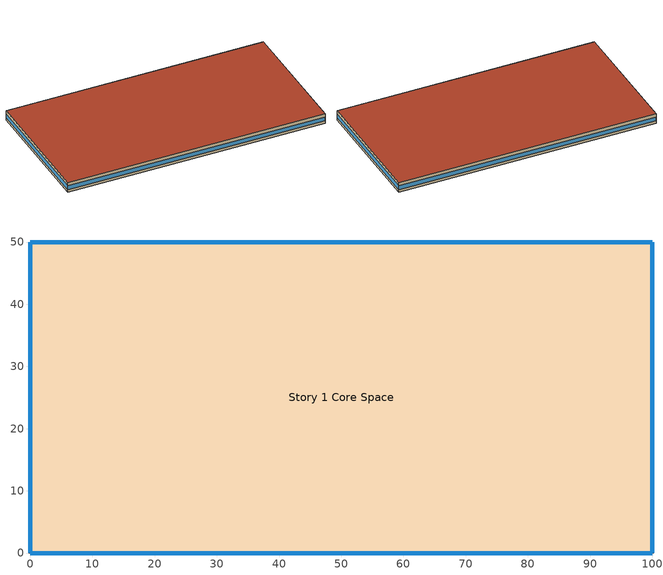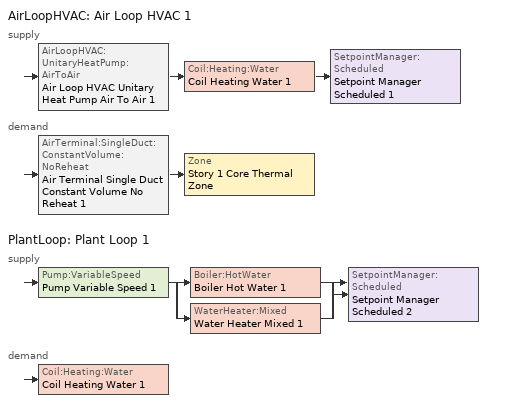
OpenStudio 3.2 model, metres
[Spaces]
Story 1 Core Space
 floor ground: 0,0 0,50 100,50 100,0 z0
 wall outside: 0,50 0,0 100,0 100,50 0,50 z0:4
 window: 0.03,0 99.97,0 / 100,0.03 100,49.97 / 99.97,50 0.03,50 / 0,49.97 0,0.03 z1:2.6
 roof outside: 100,0 100,50 0,50 0,0 z4
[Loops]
AirLoopHVAC 'Air Loop HVAC 1'
 supply: AirLoopHVAC:UnitaryHeatPump:AirToAir 'Air Loop HVAC Unitary Heat Pump Air To Air 1' > Coil:Heating:Water 'Coil Heating Water 1' > SetpointManager:Scheduled 'Setpoint Manager Scheduled 1'
 demand: AirTerminal:SingleDuct:ConstantVolume:NoReheat 'Air Terminal Single Duct Constant Volume No Reheat 1' > Zone 'Story 1 Core Thermal Zone'
PlantLoop 'Plant Loop 1'
 supply: Pump:VariableSpeed 'Pump Variable Speed 1' > split
  | Boiler:HotWater 'Boiler Hot Water 1'
  | WaterHeater:Mixed 'Water Heater Mixed 1'
  join > SetpointManager:Scheduled 'Setpoint Manager Scheduled 2'
 demand: Coil:Heating:Water 'Coil Heating Water 1'
[Building]
Building 1: Space Type=Baseline Model Space Type; Default Construction Set=ASHRAE_189.1-2009_ClimateZone 4-5 (mdoff)_ConstSet
[SizingPeriod:DesignDay] Barometric Pressure {Pa}=98934; Sky Clearness=0; Rain Indicator=0; Snow Indicator=0; Day of Month=21; Daylight Saving Time Indicator=0; Humidity Indicating Type=Wetbulb; Dry-Bulb Temperature Range Modifier Type=DefaultMultipliers
Name | Maximum Dry-Bulb Temperature {C} | Daily Dry-Bulb Temperature Range {deltaC} | Humidity Indicating Conditions at Maximum Dry-Bulb | Wind Speed {m/s} | Wind Direction {deg} | Month | Day Type | Solar Model Indicator | ASHRAE Taub | ASHRAE Taud
Chicago Ohare Intl Ap Ann Htg 99.6% Condns DB | -20 | 0 | -20 | 4.9 | 270 | 1 | WinterDesignDay | ASHRAEClearSky
Chicago Ohare Intl Ap Ann Clg .4% Condns DB=>MWB | 33.3 | 10.5 | 23.7 | 5.2 | 230 | 7 | SummerDesignDay | ASHRAETau | 0.455 | 2.05
[DefaultConstructionSet]
ASHRAE_189.1-2009_ClimateZone 4-5 (mdoff)_ConstSet: Default Exterior Surface Constructions=ASHRAE_189.1-2009_ClimateZone 4-5 (mdoff)_Exterior_DefSurfCons; Default Interior Surface Constructions=000_Interior_DefSurfCons; Default Ground Contact Surface Constructions=000_Ground_DefSurfCons; Default Exterior SubSurface Constructions=ASHRAE_189.1-2009_ClimateZone 4-5 (mdoff)_Exterior_DefSubCons; Default Interior SubSurface Constructions=000_Interior_DefSubCons; Interior Partition Construction=000_Interior Partition
[DefaultSurfaceConstructions]
Name | Floor Construction | Wall Construction | Roof Ceiling Construction
ASHRAE_189.1-2009_ClimateZone 4-5 (mdoff)_Exterior_DefSurfCons | 000_ExtSlabCarpet_4in_ClimateZone 1-8 | ASHRAE_189.1-2009_ExtWall_SteelFrame_ClimateZone 4-8 | ASHRAE_189.1-2009_ExtRoof_IEAD_ClimateZone 2-5
000_Interior_DefSurfCons | 000_Interior Floor | 000_Interior Wall | 000_Interior Ceiling
000_Ground_DefSurfCons | 000_ExtSlabCarpet_4in_ClimateZone 1-8 | 000_ExtSlabCarpet_4in_ClimateZone 1-8 | 000_ExtSlabCarpet_4in_ClimateZone 1-8
[DefaultSubSurfaceConstructions] Glass Door Construction=000_Exterior Window; Skylight Construction=000_Exterior Window; Tubular Daylight Dome Construction=000_Interior Window; Tubular Daylight Diffuser Construction=000_Interior Window
Name | Fixed Window Construction | Operable Window Construction | Door Construction
ASHRAE_189.1-2009_ClimateZone 4-5 (mdoff)_Exterior_DefSubCons | ASHRAE_189.1-2009_ExtWindow_ClimateZone 4-5 | ASHRAE_189.1-2009_ExtWindow_ClimateZone 4-5 | 000_Exterior Door
000_Interior_DefSubCons | 000_Interior Window | 000_Interior Window | 000_Interior Door
[Construction]
000_Interior Partition; 000_Interior Door: 000_G05 25mm wood
000_ExtSlabCarpet_4in_ClimateZone 1-8: MAT-CC05 4 HW CONCRETE, CP02 CARPET PAD
ASHRAE_189.1-2009_ExtWall_SteelFrame_ClimateZone 4-8: MAT-SHEATH, Wall Insulation [39], 1/2IN Gypsum
ASHRAE_189.1-2009_ExtRoof_IEAD_ClimateZone 2-5: Roof Membrane, Roof Insulation [21], Metal Decking
000_Interior Floor: 000_F16 Acoustic tile, 000_F05 Ceiling air space resistance, 000_M11 100mm lightweight concrete
000_Interior Wall: 000_G01a 19mm gypsum board, 000_F04 Wall air space resistance, 000_G01a 19mm gypsum board
000_Interior Ceiling: 000_M11 100mm lightweight concrete, 000_F05 Ceiling air space resistance, 000_F16 Acoustic tile
ASHRAE_189.1-2009_ExtWindow_ClimateZone 4-5: Theoretical Glass [207]
000_Exterior Door: 000_F08 Metal surface, 000_I01 25mm insulation board
000_Exterior Window: 000_Clear 3mm, 000_Air 13mm, 000_Clear 3mm
000_Interior Window: 000_Clear 3mm
[Material]
Name | Roughness | Thickness {m} | Conductivity {W/m-K} | Density {kg/m3} | Specific Heat {J/kg-K} | Thermal Absorptance | Solar Absorptance | Visible Absorptance
000_G05 25mm wood | MediumSmooth | 0.0254 | 0.15 | 608 | 1630
MAT-CC05 4 HW CONCRETE | Rough | 0.1016 | 1.311 | 2240 | 836.8 | 0.9 | 0.7 | 0.7
Wall Insulation [39] | MediumRough | 0.1184 | 0.045 | 265 | 836.8 | 0.9 | 0.7 | 0.7
1/2IN Gypsum | Smooth | 0.0127 | 0.16 | 784.9 | 830 | 0.9 | 0.92 | 0.92
Roof Membrane | VeryRough | 0.0095 | 0.16 | 1121.29 | 1460 | 0.9 | 0.7 | 0.7
Roof Insulation [21] | MediumRough | 0.2105 | 0.049 | 265 | 836.8 | 0.9 | 0.7 | 0.7
Metal Decking | MediumSmooth | 0.0015 | 45.006 | 7680 | 418.4 | 0.9 | 0.7 | 0.3
000_F16 Acoustic tile | MediumSmooth | 0.0191 | 0.06 | 368 | 590
000_M11 100mm lightweight concrete | MediumRough | 0.1016 | 0.53 | 1280 | 840
000_G01a 19mm gypsum board | MediumSmooth | 0.019 | 0.16 | 800 | 1090
000_F08 Metal surface | Smooth | 0.0008 | 45.28 | 7824 | 500
000_I01 25mm insulation board | MediumRough | 0.0254 | 0.03 | 43 | 1210
[Material:NoMass] Thermal Absorptance=0.9; Solar Absorptance=0.7
Name | Roughness | Thermal Resistance | Visible Absorptance
CP02 CARPET PAD | VeryRough | 0.2165 | 0.8
MAT-SHEATH | Rough | 0.3626 | 0.7
[Material:AirGap]
Name | Thermal Resistance
000_F05 Ceiling air space resistance | 0.18
000_F04 Wall air space resistance | 0.15
[WindowMaterial:Glazing] Optical Data Type=SpectralAverage; Thickness=0.003; Infrared Transmittance at Normal Incidence=0
Name | Solar Transmittance at Normal Incidence | Front Side Solar Reflectance at Normal Incidence | Back Side Solar Reflectance at Normal Incidence | Visible Transmittance at Normal Incidence | Front Side Visible Reflectance at Normal Incidence | Back Side Visible Reflectance at Normal Incidence | Front Side Infrared Hemispherical Emissivity | Back Side Infrared Hemispherical Emissivity | Conductivity | Dirt Correction Factor for Solar and Visible Transmittance | Solar Diffusing
Theoretical Glass [207] | 0.3311 | 0.6189 | 0.6189 | 0.44 | 0.51 | 0.51 | 0.9 | 0.9 | 0.0133 | 1 | No
000_Clear 3mm | 0.837 | 0.075 | 0.075 | 0.898 | 0.081 | 0.081 | 0.84 | 0.84 | 0.9
[WindowMaterial:Gas]
000_Air 13mm: Gas Type=Air; Thickness=0.0127
[BuildingStory]
Story 1: Nominal Z Coordinate {m}=0; Nominal Floor to Floor Height {m}=4
[Space]
Story 1 Core Space: Building Story=Story 1; Thermal Zone=Story 1 Core Thermal Zone
[ThermalZone]
Story 1 Core Thermal Zone: Thermostat=Thermostat Setpoint Dual Setpoint 1; Use Ideal Air Loads=No
[Sizing:Zone]
Story 1 Core Thermal Zone: Zone Cooling Design Supply Air Temperature Input Method=SupplyAirTemperature; Zone Cooling Design Supply Air Temperature {C}=14; Zone Cooling Design Supply Air Temperature Difference {deltaC}=11.11; Zone Heating Design Supply Air Temperature Input Method=SupplyAirTemperature; Zone Heating Design Supply Air Temperature {C}=40; Zone Heating Design Supply Air Temperature Difference {deltaC}=11.11; Zone Cooling Design Supply Air Humidity Ratio {kg-H2O/kg-air}=0.0085; Zone Heating Design Supply Air Humidity Ratio {kg-H2O/kg-air}=0.008; Cooling Design Air Flow Method=DesignDay; Heating Design Air Flow Method=DesignDay; Account for Dedicated Outdoor Air System=No; Dedicated Outdoor Air System Control Strategy=NeutralSupplyAir; Dedicated Outdoor Air Low Setpoint Temperature for Design {C}=autosize; Dedicated Outdoor Air High Setpoint Temperature for Design {C}=autosize
[Zone equipment]
Story 1 Core Thermal Zone: Air Terminal Single Duct Constant Volume No Reheat 1, Water Heater Heat Pump 1
[SpaceType]
Baseline Model Space Type: Default Schedule Set=Baseline Model Schedule Set; Design Specification Outdoor Air Object=Baseline Model OA
[DefaultScheduleSet]
Baseline Model Schedule Set: Number of People Schedule=Baseline Model People Lights and Equipment Schedule; People Activity Level Schedule=Baseline Model People Activity Schedule; Lighting Schedule=Baseline Model People Lights and Equipment Schedule; Electric Equipment Schedule=Baseline Model People Lights and Equipment Schedule; Infiltration Schedule=Baseline Model Infiltration Schedule
[DesignSpecification:OutdoorAir]
Baseline Model OA: Outdoor Air Method=Sum; Outdoor Air Flow per Person {m3/s-person}=0.00943895
[SpaceInfiltration:DesignFlowRate]
Baseline Model Infiltration: Space or SpaceType=Baseline Model Space Type; Design Flow Rate Calculation Method=Flow/ExteriorArea; Flow per Exterior Surface Area {m3/s-m2}=0.0003048
[People:Definition]
Baseline Model People Definition: Number of People Calculation Method=People/Area; People per Space Floor Area {person/m2}=0.0538196; Fraction Radiant=0.3
[People]
Baseline Model People: People Definition=Baseline Model People Definition; Space or SpaceType=Baseline Model Space Type; Multiplier=1
[Lights:Definition]
Baseline Model Lights Definition: Design Level Calculation Method=Watts/Area; Watts per Space Floor Area {W/m2}=10.7639
[Lights]
Baseline Model Lights: Lights Definition=Baseline Model Lights Definition; Space or SpaceType=Baseline Model Space Type; Fraction Replaceable=1
[ElectricEquipment:Definition]
Baseline Model Electric Equipment Definition: Design Level Calculation Method=Watts/Area; Watts per Space Floor Area {W/m2}=10.7639
[ElectricEquipment]
Baseline Model Electric Equipment: Electric Equipment Definition=Baseline Model Electric Equipment Definition; Space or SpaceType=Baseline Model Space Type
[ThermostatSetpoint:DualSetpoint]
Thermostat Setpoint Dual Setpoint 1: Heating Setpoint Temperature Schedule=Heating Sch; Cooling Setpoint Temperature Schedule=Cooling Sch
[AirLoopHVAC]
Air Loop HVAC 1: Availability Schedule=Always On Discrete; Design Supply Air Flow Rate {m3/s}=autosize; Design Return Air Flow Fraction of Supply Air Flow=1
[Sizing:System]
Air Loop HVAC 1: Type of Load to Size On=Sensible; Design Outdoor Air Flow Rate {m3/s}=Autosize; Central Heating Maximum System Air Flow Ratio=0.3; Preheat Design Temperature {C}=7; Preheat Design Humidity Ratio {kg-H2O/kg-Air}=0.008; Precool Design Temperature {C}=12.8; Precool Design Humidity Ratio {kg-H2O/kg-Air}=0.008; Central Cooling Design Supply Air Temperature {C}=12.8; Central Heating Design Supply Air Temperature {C}=16.7; Sizing Option=NonCoincident; 100% Outdoor Air in Cooling=Yes; 100% Outdoor Air in Heating=Yes; Central Cooling Design Supply Air Humidity Ratio {kg-H2O/kg-Air}=0.0085; Central Heating Design Supply Air Humidity Ratio {kg-H2O/kg-Air}=0.008; Cooling Design Air Flow Method=DesignDay; Cooling Design Air Flow Rate {m3/s}=0; Heating Design Air Flow Method=DesignDay; Heating Design Air Flow Rate {m3/s}=0; System Outdoor Air Method=ZoneSum; Zone Maximum Outdoor Air Fraction=1; Cooling Supply Air Flow Rate Per Floor Area {m3/s-m2}=0.00996765; Cooling Fraction of Autosized Cooling Supply Air Flow Rate=1; Cooling Supply Air Flow Rate Per Unit Cooling Capacity {m3/s-W}=3.94755e-05; Heating Supply Air Flow Rate Per Floor Area {m3/s-m2}=0.00996765; Heating Fraction of Autosized Heating Supply Air Flow Rate=1; Heating Fraction of Autosized Cooling Supply Air Flow Rate=1; Heating Supply Air Flow Rate Per Unit Heating Capacity {m3/s-W}=3.15882e-05; Cooling Design Capacity Method=CoolingDesignCapacity; Cooling Design Capacity {W}=autosize; Cooling Design Capacity Per Floor Area {W/m2}=234.7; Fraction of Autosized Cooling Design Capacity=1; Heating Design Capacity Method=HeatingDesignCapacity; Heating Design Capacity {W}=autosize; Heating Design Capacity Per Floor Area {W/m2}=157; Fraction of Autosized Heating Design Capacity=1; Central Cooling Capacity Control Method=OnOff
[SetpointManager:Scheduled] Control Variable=Temperature
Name | Schedule
Setpoint Manager Scheduled 1 | Schedule Ruleset 1
Setpoint Manager Scheduled 2 | Schedule Ruleset 9
[Fan:OnOff] Availability Schedule=Always On Discrete; Fan Total Efficiency=0.6; Pressure Rise {Pa}=300; Motor Efficiency=0.8; Motor In Airstream Fraction=1
Name | Maximum Flow Rate {m3/s} | Fan Power Ratio Function of Speed Ratio Curve | Fan Efficiency Ratio Function of Speed Ratio Curve
Fan On Off 1 | autosize | Fan On Off Power Curve | Fan On Off Efficiency Curve
Fan On Off 2 | 0.2685 | Fan On Off Power Curve 1 | Fan On Off Efficiency Curve 1
[Coil:Heating:Electric]
Coil Heating Electric 1: Availability Schedule=Always On Discrete
[Coil:Cooling:DX:VariableSpeed] Nominal Speed Level=1; Nominal Time for Condensate to Begin Leaving the Coil {s}=0; Initial Moisture Evaporation Rate Divided by Steady-State AC Latent Capacity=0; Condenser Type=AirCooled; Evaporative Condenser Pump Rated Power Consumption {W}=0; Crankcase Heater Capacity {W}=0; Maximum Outdoor Dry-Bulb Temperature for Crankcase Heater Operation {C}=10; Minimum Outdoor Dry-Bulb Temperature for Compressor Operation {C}=-25; Basin Heater Capacity {W/K}=0; Basin Heater Setpoint Temperature {C}=2
Name | Gross Rated Total Cooling Capacity At Selected Nominal Speed Level {W} | Rated Air Flow Rate At Selected Nominal Speed Level {m3/s} | Energy Part Load Fraction Curve
Heat Pump ACDXCoil 1 | 32000 | 1.7 | Curve Quadratic 1
SCDWHCoolCoil1 | autosize | autosize | Curve Quadratic 9
[Coil:Cooling:DX:VariableSpeed:SpeedData] Reference Unit Gross Rated Total Cooling Capacity {W}=8914.19; Reference Unit Gross Rated Sensible Heat Ratio=0.79; Reference Unit Gross Rated Cooling COP {W/W}=3.98049; Reference Unit Rated Air Flow Rate {m3/s}=0.944
Name | Total Cooling Capacity Function of Temperature Curve | Total Cooling Capacity Function of Air Flow Fraction Curve | Energy Input Ratio Function of Temperature Curve | Energy Input Ratio Function of Air Flow Fraction Curve
Coil Cooling DX Variable Speed Speed Data 1 | Curve Biquadratic 1 | Curve Quadratic 2 | Curve Biquadratic 2 | Curve Quadratic 3
Coil Cooling DX Variable Speed Speed Data 2 | Curve Biquadratic 9 | Curve Quadratic 10 | Curve Biquadratic 10 | Curve Quadratic 11
[Coil:Heating:DX:VariableSpeed] Nominal Speed Level=1; Rated Heating Capacity At Selected Nominal Speed Level {W}=autosize; Rated Air Flow Rate At Selected Nominal Speed Level {m3/s}=autosize; Minimum Outdoor Dry-Bulb Temperature for Compressor Operation {C}=-5; Maximum Outdoor Dry-Bulb Temperature for Defrost Operation {C}=5; Crankcase Heater Capacity {W}=200; Maximum Outdoor Dry-Bulb Temperature for Crankcase Heater Operation {C}=10; Defrost Strategy=Resistive; Defrost Control=OnDemand; Defrost Time Period Fraction=0.166667; Resistive Defrost Heater Capacity {W}=autosize
Name | Energy Part Load Fraction Curve
Heat Pump DX Heating Coil 1 | Curve Quadratic 4
SHDWHHeatCoil1 | Curve Quadratic 13
[Coil:Heating:DX:VariableSpeed:SpeedData] Reference Unit Gross Rated Heating Capacity {W}=9124.85; Reference Unit Gross Rated Heating COP=4.29731; Reference Unit Rated Air Flow Rate {m3/s}=0.653
Name | Heating Capacity Function of Temperature Curve | Total  Heating Capacity Function of Air Flow Fraction Curve | Energy Input Ratio Function of Temperature Curve | Energy Input Ratio Function of Air Flow Fraction Curve
Coil Heating DX Variable Speed Speed Data 1 | Curve Biquadratic 3 | Curve Quadratic 5 | Curve Biquadratic 4 | Curve Quadratic 6
Coil Heating DX Variable Speed Speed Data 2 | Curve Biquadratic 13 | Curve Quadratic 14 | Curve Biquadratic 14 | Curve Quadratic 15
[Coil:WaterHeating:AirToWaterHeatPump:VariableSpeed] Nominal Speed Level=1; Rated Water Heating Capacity {W}=4000; Rated Evaporator Inlet Air Dry-Bulb Temperature {C}=29.44; Rated Evaporator Inlet Air Wet-Bulb Temperature {C}=22.22; Rated Condenser Inlet Water Temperature {C}=55.72; Rated Evaporator Air Flow Rate {m3/s}=autocalculate; Rated Condenser Water Flow Rate {m3/s}=autocalculate; Evaporator Fan Power Included in Rated COP=Yes; Condenser Pump Power Included in Rated COP=No; Condenser Pump Heat Included in Rated Heating Capacity and Rated COP=No; Fraction of Condenser Pump Heat to Water=0.2; Crankcase Heater Capacity {W}=0; Maximum Ambient Temperature for Crankcase Heater Operation {C}=10; Evaporator Air Temperature Type for Curve Objects=WetBulbTemperature
Name | Part Load Fraction Correlation Curve
HPWHOutdoorDXCoilVS | Curve Quadratic 7
SCWHCoil1 | Curve Quadratic 8
SCDWHWHCoil1 | Curve Quadratic 12
SHDWHWHCoil1 | Curve Quadratic 16
[Coil:WaterHeating:AirToWaterHeatPump:VariableSpeed:SpeedData] Rated Water Heating Capacity {W}=400; Rated Water Heating COP {W/W}=5; Rated Sensible Heat Ratio=0.8; Reference Unit Rated Air Flow Rate {m3/s}=0.02014; Reference Unit Rated Water Flow Rate {m3/s}=1.8e-05; Reference Unit Water Pump Input Power At Rated Conditions {W}=10
Name | Total Water Heating Capacity Function of Temperature Curve | Total Water Heating Capacity Function of Air Flow Fraction Curve | Total Water Heating Capacity Function of Water Flow Fraction Curve | COP Function of Temperature Curve | COP Function of Air Flow Fraction Curve | COP Function of Water Flow Fraction Curve
Coil Water Heating Air To Water Heat Pump Variable Speed Speed Data 1 | Curve Biquadratic 5 | Curve Cubic 1 | Curve Cubic 1 | Curve Biquadratic 6 | Curve Cubic 1 | Curve Cubic 1
Coil Water Heating Air To Water Heat Pump Variable Speed Speed Data 2 | Curve Biquadratic 7 | Curve Cubic 2 | Curve Cubic 2 | Curve Biquadratic 8 | Curve Cubic 2 | Curve Cubic 2
Coil Water Heating Air To Water Heat Pump Variable Speed Speed Data 3 | Curve Biquadratic 11 | Curve Cubic 3 | Curve Cubic 3 | Curve Biquadratic 12 | Curve Cubic 3 | Curve Cubic 3
Coil Water Heating Air To Water Heat Pump Variable Speed Speed Data 4 | Curve Biquadratic 15 | Curve Cubic 4 | Curve Cubic 4 | Curve Biquadratic 16 | Curve Cubic 4 | Curve Cubic 4
[CoilSystem:IntegratedHeatPump:AirSource]
Coil System Integrated Heat Pump Air Source 1: Space Cooling Coil=Heat Pump ACDXCoil 1; Space Heating Coil=Heat Pump DX Heating Coil 1; Dedicated Water Heating Coil=HPWHOutdoorDXCoilVS; SCWH Coil=SCWHCoil1; SCDWH Cooling Coil=SCDWHCoolCoil1; SCDWH Water Heating Coil=SCDWHWHCoil1; SHDWH Heating Coil=SHDWHHeatCoil1; SHDWH Water Heating Coil=SHDWHWHCoil1; Indoor Temperature Limit For SCWH Mode {C}=23; Ambient Temperature Limit For SCWH Mode {C}=28; Indoor Temperature Above Which WH Has Higher Priority {C}=20; Ambient Temperature Above Which WH Has Higher Priority {C}=16; Flag to Indicate Load Control In SCWH Mode=0; Minimum Speed Level For SCWH Mode=1; Maximum Water Flow Volume Before Switching From SCDWH To SCWH Mode {m3}=3; Minimum Speed Level For SCDWH Mode=1; Maximum Running Time Before Allowing Electric Resistance Heat Use During SHDWH Mode {s}=600; Minimum Speed Level For SHDWH Mode=1
[AirLoopHVAC:UnitaryHeatPump:AirToAir]
Air Loop HVAC Unitary Heat Pump Air To Air 1: Availability Schedule=Always On Discrete; Supply Air Flow Rate During Cooling Operation {m3/s}=Autosize; Supply Air Flow Rate During Heating Operation {m3/s}=Autosize; Controlling Zone or Thermostat Location=Story 1 Core Thermal Zone; Supply Air Fan=Fan On Off 1; Heating Coil=Coil System Integrated Heat Pump Air Source 1; Cooling Coil=Coil System Integrated Heat Pump Air Source 1; Supplemental Heating Coil=Coil Heating Electric 1; Maximum Supply Air Temperature from Supplemental Heater {C}=Autosize
[AirTerminal:SingleDuct:ConstantVolume:NoReheat]
Air Terminal Single Duct Constant Volume No Reheat 1: Availability Schedule=Always On Discrete; Maximum Air Flow Rate {m3/s}=AutoSize
[WaterHeater:HeatPump]
Water Heater Heat Pump 1: Compressor Setpoint Temperature Schedule=Schedule Ruleset 4; Dead Band Temperature Difference {deltaC}=5; Condenser Water Flow Rate {m3/s}=0.00016; Evaporator Air Flow Rate {m3/s}=0.2685; Inlet Air Configuration=ZoneAirOnly; Inlet Air Temperature Schedule=Schedule Ruleset 6; Inlet Air Humidity Schedule=Schedule Ruleset 7; Tank=Water Heater Mixed 1; DX Coil=Coil System Integrated Heat Pump Air Source 1; Minimum Inlet Air Temperature for Compressor Operation {C}=10; Maximum Inlet Air Temperature for Compressor Operation {C}=48.89; Compressor Location=Zone; Compressor Ambient Temperature Schedule=Schedule Ruleset 8; Fan=Fan On Off 2; Fan Placement=BlowThrough; On Cycle Parasitic Electric Load {W}=0; Off Cycle Parasitic Electric Load {W}=0; Parasitic Heat Rejection Location=Outdoors; Inlet Air Mixer Schedule=Schedule Ruleset 5; Control Sensor Location In Stratified Tank=Heater1
[Coil:WaterHeating:AirToWaterHeatPump]
Coil Water Heating Air To Water Heat Pump 1: Rated Heating Capacity {W}=4000; Rated COP {W/W}=3.2; Rated Sensible Heat Ratio=0.6956; Rated Evaporator Inlet Air Dry-Bulb Temperature {C}=29.44; Rated Evaporator Inlet Air Wet-Bulb Temperature {C}=22.22; Rated Condenser Inlet Water Temperature {C}=55.72; Rated Evaporator Air Flow Rate {m3/s}=autosize; Rated Condenser Water Flow Rate {m3/s}=autosize; Evaporator Fan Power Included in Rated COP=No; Condenser Pump Power Included in Rated COP=No; Condenser Pump Heat Included in Rated Heating Capacity and Rated COP=No; Condenser Water Pump Power {W}=150; Fraction of Condenser Pump Heat to Water=0.1; Crankcase Heater Capacity {W}=100; Maximum Ambient Temperature for Crankcase Heater Operation {C}=5; Evaporator Air Temperature Type for Curve Objects=WetBulbTemperature; Heating Capacity Function of Temperature Curve=Curve Biquadratic 17; Heating Capacity Function of Air Flow Fraction Curve=Curve Quadratic 17; Heating Capacity Function of Water Flow Fraction Curve=Curve Quadratic 18; Heating COP Function of Temperature Curve=Curve Biquadratic 18; Heating COP Function of Air Flow Fraction Curve=Curve Quadratic 19; Heating COP Function of Water Flow Fraction Curve=Curve Quadratic 20; Part Load Fraction Correlation Curve=Curve Quadratic 21
[WaterHeater:Mixed]
Water Heater Mixed 1: Tank Volume {m3}=0.3785; Setpoint Temperature Schedule=Schedule Ruleset 3; Deadband Temperature Difference {deltaC}=2; Maximum Temperature Limit {C}=82.22; Heater Control Type=Cycle; Heater Maximum Capacity {W}=845000; Heater Fuel Type=NaturalGas; Heater Thermal Efficiency=0.8; Off Cycle Parasitic Fuel Consumption Rate {W}=20; Off Cycle Parasitic Fuel Type=NaturalGas; Off Cycle Parasitic Heat Fraction to Tank=0.8; On Cycle Parasitic Fuel Type=NaturalGas; Ambient Temperature Indicator=ThermalZone; Ambient Temperature Schedule=Schedule Ruleset 2; Ambient Temperature Thermal Zone=Story 1 Core Thermal Zone; Off Cycle Loss Coefficient to Ambient Temperature {W/K}=6; On Cycle Loss Coefficient to Ambient Temperature {W/K}=6; Use Side Effectiveness=1; Source Side Effectiveness=1; Use Side Design Flow Rate {m3/s}=autosize; Source Side Design Flow Rate {m3/s}=autosize; Indirect Water Heating Recovery Time {hr}=1.5; Source Side Flow Control Mode=IndirectHeatPrimarySetpoint
[PlantLoop]
Plant Loop 1: Fluid Type=Water; Glycol Concentration=0; Minimum Loop Temperature {C}=10; Plant Loop Volume {m3}=Autocalculate; Load Distribution Scheme=Optimal
[Sizing:Plant]
Plant Loop 1: Loop Type=Heating; Design Loop Exit Temperature {C}=60; Loop Design Temperature Difference {deltaC}=11.1111; Sizing Option=NonCoincident; Zone Timesteps in Averaging Window=1; Coincident Sizing Factor Mode=None
[Pump:VariableSpeed]
Pump Variable Speed 1: Rated Pump Head {Pa}=179344; Pump Control Type=Intermittent; Skin Loss Radiative Fraction=0.5; Design Power Sizing Method=PowerPerFlowPerPressure; Design Electric Power per Unit Flow Rate {W/(m3/s)}=348701.1; Design Shaft Power per Unit Flow Rate per Unit Head {W-s/m3-Pa}=1.28205; Design Minimum Flow Rate Fraction=0
[Boiler:HotWater]
Boiler Hot Water 1: Water Outlet Upper Temperature Limit {C}=99; Boiler Flow Mode=ConstantFlow; Parasitic Electric Load {W}=0; Sizing Factor=1
[Coil:Heating:Water]
Coil Heating Water 1: Availability Schedule=Always On Discrete
[Controller:WaterCoil]
Controller Water Coil 1: Water Coil=Coil Heating Water 1; Action=Normal; Minimum Actuated Flow {m3/s}=0
[Schedule:Ruleset]
Baseline Model Infiltration Schedule: Default Day Schedule=Baseline Model Infiltration Schedule Schedule All Days; Summer Design Day Schedule=Baseline Model Infiltration Schedule Summer Design Day; Winter Design Day Schedule=Baseline Model Infiltration Schedule Winter Design Day
Baseline Model People Lights and Equipment Schedule: Default Day Schedule=Baseline Model People Lights and Equipment Schedule Schedule Week Day; Summer Design Day Schedule=Baseline Model People Lights and Equipment Schedule Summer Design Day; Winter Design Day Schedule=Baseline Model People Lights and Equipment Schedule Winter Design Day
Baseline Model People Activity Schedule: Default Day Schedule=Baseline Model People Activity Schedule Default
Cooling Sch: Default Day Schedule=Cooling Sch Default
Heating Sch: Default Day Schedule=Heating Sch Default
Schedule Ruleset 1: Default Day Schedule=Schedule Day 1
Schedule Ruleset 2: Default Day Schedule=Schedule Day 6
Schedule Ruleset 3: Default Day Schedule=Schedule Day 7
Schedule Ruleset 4: Default Day Schedule=Schedule Day 8
Schedule Ruleset 5: Default Day Schedule=Schedule Day 9
Schedule Ruleset 6: Default Day Schedule=Schedule Day 10
Schedule Ruleset 7: Default Day Schedule=Schedule Day 11
Schedule Ruleset 8: Default Day Schedule=Schedule Day 12
Schedule Ruleset 9: Default Day Schedule=Schedule Day 13
[Schedule:Day]
Baseline Model Infiltration Schedule Schedule All Days: 6, 0, 1, 22, 0, 0.25, 24, 0, 1
Baseline Model Infiltration Schedule Winter Design Day; Baseline Model Infiltration Schedule Summer Design Day; Baseline Model People Lights and Equipment Schedule Summer Design Day: 24, 0, 1
Baseline Model People Lights and Equipment Schedule Schedule Week Day: 6, 0, 0, 7, 0, 0.1, 8, 0, 0.2, 12, 0, 0.95, 13, 0, 0.5, 17, 0, 0.95, 18, 0, 0.7, 20, 0, 0.4, 22, 0, 0.1, 24, 0, 0.05
Baseline Model People Lights and Equipment Schedule Winter Design Day; Baseline Model People Lights and Equipment Schedule Schedule Sunday: 24, 0, 0
Baseline Model People Lights and Equipment Schedule Saturday: 6, 0, 0, 8, 0, 0.1, 14, 0, 0.5, 17, 0, 0.1, 24, 0, 0
Baseline Model People Activity Schedule Default: 24, 0, 120
Cooling Sch Default: 24, 0, 28
Heating Sch Default: 24, 0, 24
Schedule Day 1: 24, 0, 12.7778
Schedule Day 6: 24, 0, 22
Schedule Day 7: 24, 0, 50
Schedule Day 8; Schedule Day 13: 24, 0, 60
Schedule Day 9: 24, 0, 0.2
Schedule Day 10: 24, 0, 19.7
Schedule Day 11: 24, 0, 0.5
Schedule Day 12: 24, 0, 21
[Schedule:Rule] Schedule Ruleset=Baseline Model People Lights and Equipment Schedule
Name | Rule Order | Day Schedule | Apply Saturday | Apply Sunday
Baseline Model People Lights and Equipment Schedule Saturday Rule | 1 | Baseline Model People Lights and Equipment Schedule Saturday | Yes
Baseline Model People Lights and Equipment Schedule Sunday Rule | 0 | Baseline Model People Lights and Equipment Schedule Schedule Sunday |  | Yes
[Schedule:Constant]
Always On Discrete: Value=1
[Curve:Exponent] Coefficient1 Constant=1; Coefficient2 Constant=0; Coefficient3 Constant=0; Minimum Value of x=0; Maximum Value of x=1
Fan On Off Power Curve; Fan On Off Power Curve 1
[Curve:Cubic] Coefficient1 Constant=1; Coefficient2 x=0; Coefficient3 x**2=0; Coefficient4 x**3=0
Name | Minimum Value of x | Maximum Value of x
Fan On Off Efficiency Curve; Fan On Off Efficiency Curve 1 | 0 | 1
Curve Cubic 1; Curve Cubic 2; Curve Cubic 3; Curve Cubic 4 | -100 | 100
[Curve:Quadratic] Coefficient3 x**2=0
Name | Coefficient1 Constant | Coefficient2 x | Minimum Value of x | Maximum Value of x
Curve Quadratic 1; Curve Quadratic 4; Curve Quadratic 9; Curve Quadratic 13 | 0.85 | 0.15 | 0 | 1
Curve Quadratic 2; Curve Quadratic 3; Curve Quadratic 5; Curve Quadratic 6; Curve Quadratic 10; Curve Quadratic 11; Curve Quadratic 14; Curve Quadratic 15 | 1 | 0 | 0.5 | 1.5
Curve Quadratic 7; Curve Quadratic 8; Curve Quadratic 12; Curve Quadratic 16; Curve Quadratic 21 | 0.75 | 0.25 | 0 | 1
Curve Quadratic 17; Curve Quadratic 18; Curve Quadratic 19; Curve Quadratic 20 | 1 | 0 | 0 | 1
[Curve:Biquadratic]
Name | Coefficient1 Constant | Coefficient2 x | Coefficient3 x**2 | Coefficient4 y | Coefficient5 y**2 | Coefficient6 x*y | Minimum Value of x | Maximum Value of x | Minimum Value of y | Maximum Value of y | Input Unit Type for X | Input Unit Type for Y | Output Unit Type
Curve Biquadratic 1; Curve Biquadratic 9 | 1.62534 | -0.0786551 | 0.00306798 | 0.000800209 | -3.5406e-05 | -0.000353441 | 13.89 | 22.22 | 12.78 | 51.67
Curve Biquadratic 2; Curve Biquadratic 10 | 1.42404 | -0.0593311 | 0.00260681 | 0.000886755 | -3.69191e-05 | -0.00035528 | 13.89 | 22.22 | 12.78 | 51.67
Curve Biquadratic 3; Curve Biquadratic 13 | 0.840651 | -8.3433e-05 | -6.83822e-05 | 0.0234245 | 0.000176366 | -9.01777e-05 | 17.78 | 23.33 | -30.56 | 17.22
Curve Biquadratic 4; Curve Biquadratic 14 | 0.917208 | -0.0116036 | 0.00100748 | -0.00892884 | 0.000934913 | -0.000932624 | 17.78 | 23.33 | -30.56 | 17.22
Curve Biquadratic 5; Curve Biquadratic 7; Curve Biquadratic 11; Curve Biquadratic 15 | 0.369827 | 0.043341 | -0.00023 | 0.000466 | 2.6e-05 | -0.00027 | 0 | 40 | 20 | 90 | Temperature | Temperature
Curve Biquadratic 6; Curve Biquadratic 8; Curve Biquadratic 12; Curve Biquadratic 16 | 1.19713 | 0.077849 | -1.6e-06 | -0.02675 | 0.000296 | -0.00112 | 0 | 40 | 20 | 90 | Temperature | Temperature
Curve Biquadratic 17 | 0.369827 | 0.043341 | -0.00023 | 0.000466 | 2.6e-05 | -0.00027 | 0 | 40 | 20 | 90 | Temperature | Temperature | Dimensionless
Curve Biquadratic 18 | 1.19713 | 0.077849 | -1.6e-06 | -0.02675 | 0.000296 | -0.00112 | 0 | 40 | 20 | 90 | Temperature | Temperature | Dimensionless
